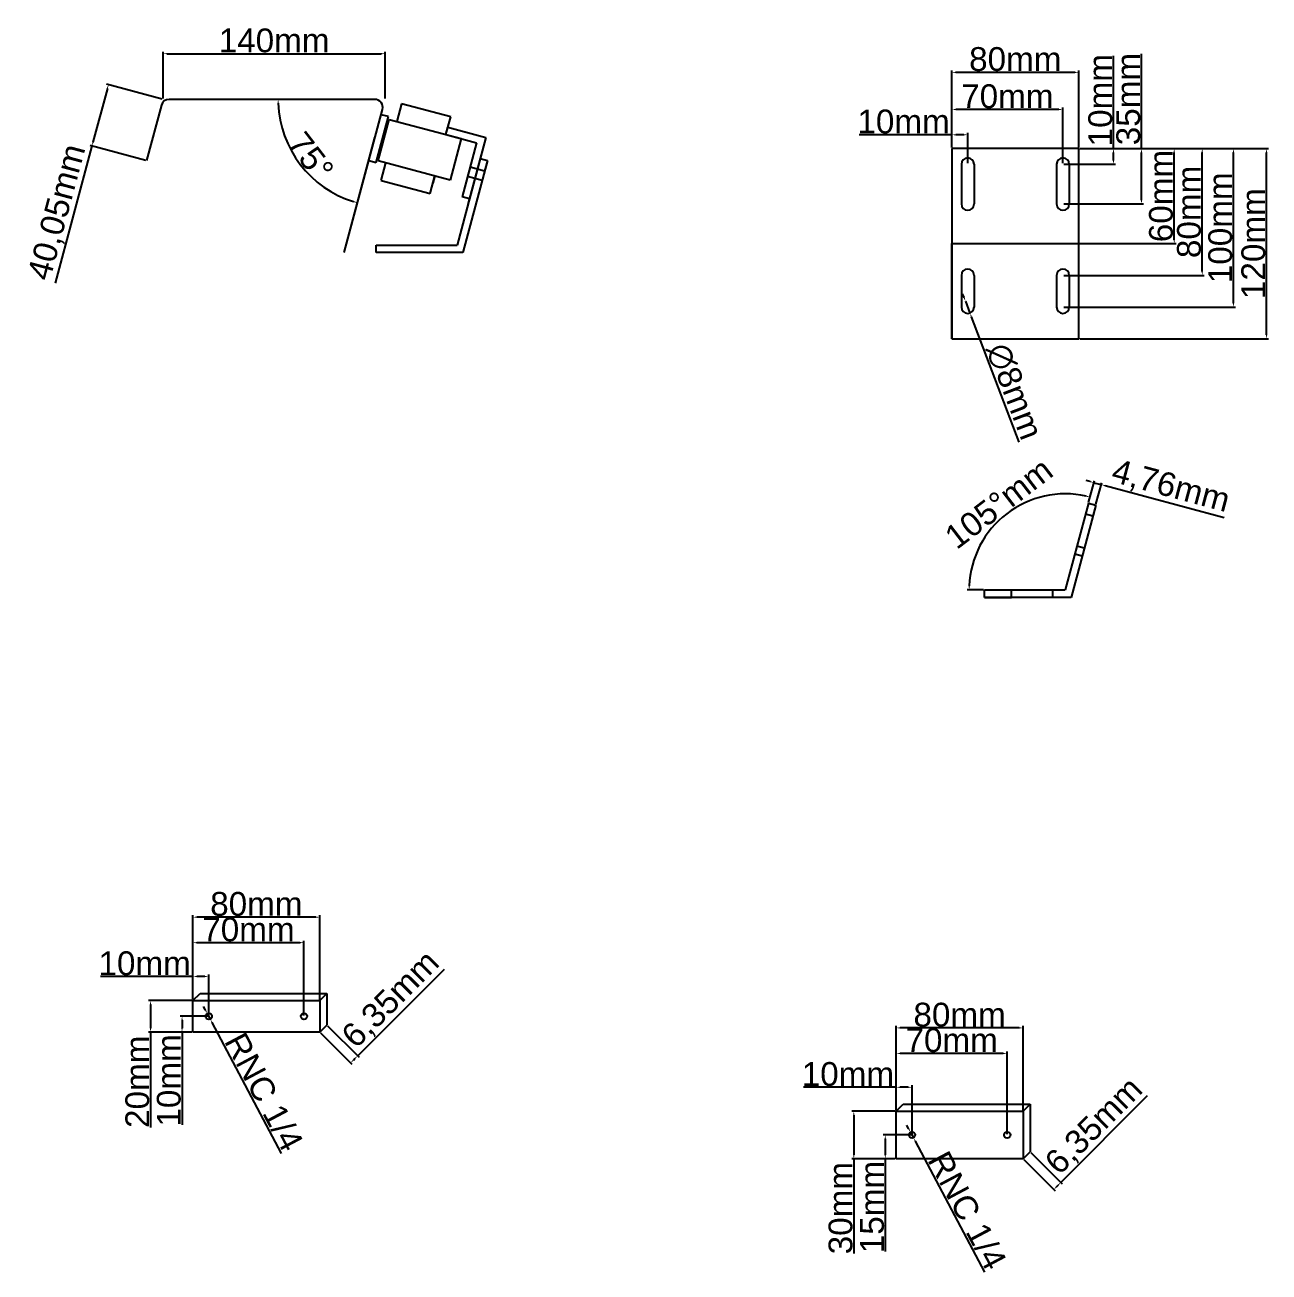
# Model space of a CAD drawing. Header units: centimetres. Extents: x -4347 to 16897, y 49426 to 109107.
# Drawn here: x 11328 to 12112, y 57275 to 58062 of the extents above; entities that cross this region are included whole.
import ezdxf

# ---------------------------------------------------------------- set-up
doc = ezdxf.new("R2010")
doc.units = ezdxf.units.CM
doc.header["$LTSCALE"] = 0.5
doc.styles.get("Standard").update_dxf_attribs({"font": 'arial.ttf'})
doc.dimstyles.new('ISO-25', dxfattribs={"dimtxt": 15, "dimasz": 2.5, "dimexe": 1.25, "dimexo": 0.625, "dimtad": 1, "dimtxsty": 'Standard', "dimcen": 2.5, "dimclrd": 1, "dimclre": 1, "dimadec": 0, "dimazin": 0, "dimtfac": 1, "dimtmove": 0, "dimatfit": 3, "dimfxl": 1, "dimarcsym": 0})

# ---------------------------------------------------------------- blocks, each defined once
blk = doc.blocks.new('*D333')
at = {"color": 1, "lineweight": -2, "transparency": 16777216}
for p, q in [((11433.13, 57446.64), (11405.8, 57446.64)), ((11407.05, 57444.14), (11407.05, 57429.14)), ((11433.13, 57426.64), (11405.8, 57426.64)), ((11407.05, 57426.64), (11407.05, 57366.63))]:
    blk.add_line(p, q, dxfattribs=at)
at = {"color": 1, "transparency": 16777216}
for points in [[(11406.63, 57444.14), (11407.47, 57444.14), (11407.05, 57446.64)], [(11406.63, 57429.14), (11407.47, 57429.14), (11407.05, 57426.64)]]:
    blk.add_solid(points, dxfattribs=at)
at = {"layer": 'Defpoints', "color": 0, "transparency": 16777216}
for p in [(11433.76, 57446.64), (11407.05, 57426.64), (11433.76, 57426.64)]:
    blk.add_point(p, dxfattribs=at)
at = {"color": 0, "transparency": 16777216, "insert": (11398.77, 57395.39), "char_height": 15, "attachment_point": 5, "rotation": 90}
blk.add_mtext('20mm', dxfattribs=at)
blk = doc.blocks.new('*D334')
at = {"color": 1, "lineweight": -2, "transparency": 16777216}
for p, q in [((11537.62, 57411.76), (11592.28, 57466.43)), ((11518.69, 57430.69), (11538.5, 57410.88)), ((11514.2, 57426.2), (11534.01, 57406.39)), ((11534.89, 57409.04), (11535.85, 57409.99))]:
    blk.add_line(p, q, dxfattribs=at)
at = {"color": 1, "transparency": 16777216}
for points in [[(11534.6, 57409.33), (11535.19, 57408.75), (11533.13, 57407.27)], [(11535.55, 57410.29), (11536.14, 57409.7), (11537.62, 57411.76)]]:
    blk.add_solid(points, dxfattribs=at)
at = {"layer": 'Defpoints', "color": 0, "transparency": 16777216}
for p in [(11518.25, 57431.13), (11513.76, 57426.64), (11537.62, 57411.76)]:
    blk.add_point(p, dxfattribs=at)
at = {"color": 0, "transparency": 16777216, "insert": (11559.02, 57446.79), "char_height": 15, "attachment_point": 5, "rotation": 45}
blk.add_mtext('6,35mm', dxfattribs=at)
blk = doc.blocks.new('*D335')
at = {"color": 1, "lineweight": -2, "transparency": 16777216}
for p, q in [((11433.76, 57461.72), (11375.42, 57461.72)), ((11433.76, 57447.26), (11433.76, 57462.97)), ((11441.26, 57461.72), (11436.26, 57461.72)), ((11443.76, 57437.26), (11443.76, 57462.97))]:
    blk.add_line(p, q, dxfattribs=at)
at = {"color": 1, "transparency": 16777216}
for points in [[(11436.26, 57462.13), (11436.26, 57461.3), (11433.76, 57461.72)], [(11441.26, 57462.13), (11441.26, 57461.3), (11443.76, 57461.72)]]:
    blk.add_solid(points, dxfattribs=at)
at = {"layer": 'Defpoints', "color": 0, "transparency": 16777216}
for p in [(11433.76, 57461.72), (11433.76, 57446.64), (11443.76, 57436.64)]:
    blk.add_point(p, dxfattribs=at)
at = {"color": 0, "transparency": 16777216, "insert": (11403.34, 57470), "char_height": 15, "attachment_point": 5}
blk.add_mtext('10mm', dxfattribs=at)
blk = doc.blocks.new('*D336')
at = {"color": 1, "lineweight": -2, "transparency": 16777216}
for p, q in [((11433.76, 57447.26), (11433.76, 57484.31)), ((11501.26, 57483.06), (11436.26, 57483.06)), ((11503.76, 57437.26), (11503.76, 57484.31))]:
    blk.add_line(p, q, dxfattribs=at)
at = {"color": 1, "transparency": 16777216}
for points in [[(11436.26, 57483.48), (11436.26, 57482.64), (11433.76, 57483.06)], [(11501.26, 57483.48), (11501.26, 57482.64), (11503.76, 57483.06)]]:
    blk.add_solid(points, dxfattribs=at)
at = {"layer": 'Defpoints', "color": 0, "transparency": 16777216}
for p in [(11433.76, 57483.06), (11433.76, 57446.64), (11503.76, 57436.64)]:
    blk.add_point(p, dxfattribs=at)
at = {"color": 0, "transparency": 16777216, "insert": (11468.76, 57491.34), "char_height": 15, "attachment_point": 5}
blk.add_mtext('70mm', dxfattribs=at)
blk = doc.blocks.new('*D337')
at = {"color": 1, "lineweight": -2, "transparency": 16777216}
for p, q in [((11433.76, 57447.26), (11433.76, 57500.38)), ((11511.26, 57499.13), (11436.26, 57499.13)), ((11513.76, 57447.26), (11513.76, 57500.38))]:
    blk.add_line(p, q, dxfattribs=at)
at = {"color": 1, "transparency": 16777216}
for points in [[(11436.26, 57499.55), (11436.26, 57498.72), (11433.76, 57499.13)], [(11511.26, 57499.55), (11511.26, 57498.72), (11513.76, 57499.13)]]:
    blk.add_solid(points, dxfattribs=at)
at = {"layer": 'Defpoints', "color": 0, "transparency": 16777216}
for p in [(11433.76, 57499.13), (11433.76, 57446.64), (11513.76, 57446.64)]:
    blk.add_point(p, dxfattribs=at)
at = {"color": 0, "transparency": 16777216, "insert": (11473.76, 57507.42), "char_height": 15, "attachment_point": 5}
blk.add_mtext('80mm', dxfattribs=at)
blk = doc.blocks.new('*D338')
at = {"color": 1, "lineweight": -2, "transparency": 16777216}
for p, q in [((11443.13, 57436.64), (11425.65, 57436.64)), ((11426.9, 57434.14), (11426.9, 57429.14)), ((11433.13, 57426.64), (11425.65, 57426.64)), ((11426.9, 57426.64), (11426.9, 57368.3))]:
    blk.add_line(p, q, dxfattribs=at)
at = {"color": 1, "transparency": 16777216}
for points in [[(11426.48, 57434.14), (11427.32, 57434.14), (11426.9, 57436.64)], [(11426.48, 57429.14), (11427.32, 57429.14), (11426.9, 57426.64)]]:
    blk.add_solid(points, dxfattribs=at)
at = {"layer": 'Defpoints', "color": 0, "transparency": 16777216}
for p in [(11443.76, 57436.64), (11426.9, 57426.64), (11433.76, 57426.64)]:
    blk.add_point(p, dxfattribs=at)
at = {"color": 0, "transparency": 16777216, "insert": (11418.62, 57396.22), "char_height": 15, "attachment_point": 5, "rotation": 90}
blk.add_mtext('10mm', dxfattribs=at)
blk = doc.blocks.new('*D339')
at = {"color": 1, "lineweight": -2, "transparency": 16777216}
for p, q in [((11441.65, 57440.61), (11440.48, 57442.82)), ((11442.82, 57438.41), (11444.7, 57434.87)), ((11489.63, 57350.24), (11445.87, 57432.66))]:
    blk.add_line(p, q, dxfattribs=at)
at = {"color": 1, "transparency": 16777216}
for points in [[(11442.02, 57440.81), (11441.28, 57440.42), (11442.82, 57438.41)], [(11446.24, 57432.86), (11445.5, 57432.47), (11444.7, 57434.87)]]:
    blk.add_solid(points, dxfattribs=at)
at = {"layer": 'Defpoints', "color": 0, "transparency": 16777216}
for p in [(11442.82, 57438.41), (11444.7, 57434.87)]:
    blk.add_point(p, dxfattribs=at)
at = {"color": 0, "transparency": 16777216, "insert": (11478.52, 57389.03), "char_height": 15, "attachment_point": 5, "rotation": 297.96212}
blk.add_mtext('RNC 1/4', dxfattribs=at)
blk = doc.blocks.new('*D308')
at = {"color": 1, "lineweight": -2, "transparency": 16777216}
for p, q in [((11414.95, 58015.3), (11414.95, 58044.71)), ((11417.45, 58043.46), (11552.45, 58043.46)), ((11554.95, 58015.3), (11554.95, 58044.71))]:
    blk.add_line(p, q, dxfattribs=at)
at = {"color": 1, "transparency": 16777216}
for points in [[(11417.45, 58043.87), (11417.45, 58043.04), (11414.95, 58043.46)], [(11552.45, 58043.87), (11552.45, 58043.04), (11554.95, 58043.46)]]:
    blk.add_solid(points, dxfattribs=at)
at = {"layer": 'Defpoints', "color": 0, "transparency": 16777216}
for p in [(11554.95, 58043.46), (11414.95, 58014.68), (11554.95, 58014.68)]:
    blk.add_point(p, dxfattribs=at)
at = {"color": 0, "transparency": 16777216, "insert": (11484.95, 58051.74), "char_height": 15, "attachment_point": 5}
blk.add_mtext('140mm', dxfattribs=at)
blk = doc.blocks.new('*D340')
at = {"color": 1, "lineweight": -2, "transparency": 16777216}
for p, q in [((11379.83, 58021.55), (11370.76, 57987.69)), ((11414.35, 58014.88), (11379.27, 58024.28)), ((11370.11, 57985.28), (11346.95, 57898.84)), ((11403.99, 57976.2), (11368.9, 57985.6))]:
    blk.add_line(p, q, dxfattribs=at)
at = {"color": 1, "transparency": 16777216}
for points in [[(11379.43, 58021.65), (11380.23, 58021.44), (11380.48, 58023.96)], [(11370.36, 57987.8), (11371.16, 57987.59), (11370.11, 57985.28)]]:
    blk.add_solid(points, dxfattribs=at)
at = {"layer": 'Defpoints', "color": 0, "transparency": 16777216}
for p in [(11414.96, 58014.72), (11370.11, 57985.28), (11404.59, 57976.04)]:
    blk.add_point(p, dxfattribs=at)
at = {"color": 0, "transparency": 16777216, "insert": (11348.9, 57943.35), "char_height": 15, "attachment_point": 5, "rotation": 75}
blk.add_mtext('40,05mm', dxfattribs=at)
blk = doc.blocks.new('*D341')
at = {"color": 1, "lineweight": -2, "transparency": 16777216}
blk.add_arc((11554.95, 58014.68), 67.47, 182.12301, 252.87699, dxfattribs=at)
at = {"color": 1, "transparency": 16777216}
for points in [[(11487.1, 58012.17), (11487.93, 58012.19), (11487.47, 58014.68)], [(11535.2, 57950.59), (11534.96, 57949.79), (11537.48, 57949.5)]]:
    blk.add_solid(points, dxfattribs=at)
at = {"layer": 'Defpoints', "color": 0, "transparency": 16777216}
for p in [(11418.78, 58014.68), (11548.43, 58014.68), (11553.26, 58008.38), (11493.79, 57986.16), (11529.06, 57918.08)]:
    blk.add_point(p, dxfattribs=at)
at = {"color": 0, "transparency": 16777216, "insert": (11507.96, 57978.63), "char_height": 15, "attachment_point": 5, "rotation": 307.5}
blk.add_mtext('75°', dxfattribs=at)
blk = doc.blocks.new('*D314')
at = {"color": 1, "lineweight": -2, "transparency": 16777216}
for p, q in [((11912.17, 57992.34), (11853.84, 57992.34)), ((11912.17, 57984.35), (11912.17, 57993.59)), ((11919.67, 57992.34), (11914.67, 57992.34)), ((11922.17, 57974.35), (11922.17, 57993.59))]:
    blk.add_line(p, q, dxfattribs=at)
at = {"color": 1, "transparency": 16777216}
for points in [[(11914.67, 57992.75), (11914.67, 57991.92), (11912.17, 57992.34)], [(11919.67, 57992.75), (11919.67, 57991.92), (11922.17, 57992.34)]]:
    blk.add_solid(points, dxfattribs=at)
at = {"layer": 'Defpoints', "color": 0, "transparency": 16777216}
for p in [(11912.17, 57992.34), (11912.17, 57983.72), (11922.17, 57973.72)]:
    blk.add_point(p, dxfattribs=at)
at = {"color": 0, "transparency": 16777216, "insert": (11881.75, 58000.62), "char_height": 15, "attachment_point": 5}
blk.add_mtext('10mm', dxfattribs=at)
blk = doc.blocks.new('*D315')
at = {"color": 1, "lineweight": -2, "transparency": 16777216}
for p, q in [((11912.17, 57984.35), (11912.17, 58009.5)), ((11979.67, 58008.25), (11914.67, 58008.25)), ((11982.17, 57974.35), (11982.17, 58009.5))]:
    blk.add_line(p, q, dxfattribs=at)
at = {"color": 1, "transparency": 16777216}
for points in [[(11914.67, 58008.67), (11914.67, 58007.84), (11912.17, 58008.25)], [(11979.67, 58008.67), (11979.67, 58007.84), (11982.17, 58008.25)]]:
    blk.add_solid(points, dxfattribs=at)
at = {"layer": 'Defpoints', "color": 0, "transparency": 16777216}
for p in [(11912.17, 58008.25), (11912.17, 57983.72), (11982.17, 57973.72)]:
    blk.add_point(p, dxfattribs=at)
at = {"color": 0, "transparency": 16777216, "insert": (11947.17, 58016.54), "char_height": 15, "attachment_point": 5}
blk.add_mtext('70mm', dxfattribs=at)
blk = doc.blocks.new('*D316')
at = {"color": 1, "lineweight": -2, "transparency": 16777216}
for p, q in [((11912.17, 57984.35), (11912.17, 58032.94)), ((11989.67, 58031.69), (11914.67, 58031.69)), ((11992.17, 57984.35), (11992.17, 58032.94))]:
    blk.add_line(p, q, dxfattribs=at)
at = {"color": 1, "transparency": 16777216}
for points in [[(11914.67, 58032.11), (11914.67, 58031.28), (11912.17, 58031.69)], [(11989.67, 58032.11), (11989.67, 58031.28), (11992.17, 58031.69)]]:
    blk.add_solid(points, dxfattribs=at)
at = {"layer": 'Defpoints', "color": 0, "transparency": 16777216}
for p in [(11912.17, 58031.69), (11912.17, 57983.72), (11992.17, 57983.72)]:
    blk.add_point(p, dxfattribs=at)
at = {"color": 0, "transparency": 16777216, "insert": (11952.17, 58039.98), "char_height": 15, "attachment_point": 5}
blk.add_mtext('80mm', dxfattribs=at)
blk = doc.blocks.new('*D317')
at = {"color": 1, "lineweight": -2, "transparency": 16777216}
for p, q in [((12014.08, 57983.72), (12014.08, 58042.06)), ((11992.8, 57983.72), (12015.33, 57983.72)), ((12014.08, 57976.22), (12014.08, 57981.22)), ((11982.8, 57973.72), (12015.33, 57973.72))]:
    blk.add_line(p, q, dxfattribs=at)
at = {"color": 1, "transparency": 16777216}
for points in [[(12013.67, 57981.22), (12014.5, 57981.22), (12014.08, 57983.72)], [(12013.67, 57976.22), (12014.5, 57976.22), (12014.08, 57973.72)]]:
    blk.add_solid(points, dxfattribs=at)
at = {"layer": 'Defpoints', "color": 0, "transparency": 16777216}
for p in [(11992.17, 57983.72), (12014.08, 57983.72), (11982.17, 57973.72)]:
    blk.add_point(p, dxfattribs=at)
at = {"color": 0, "transparency": 16777216, "insert": (12005.8, 58014.14), "char_height": 15, "attachment_point": 5, "rotation": 90}
blk.add_mtext('10mm', dxfattribs=at)
blk = doc.blocks.new('*D318')
at = {"color": 1, "lineweight": -2, "transparency": 16777216}
for p, q in [((12031.74, 57983.72), (12031.74, 58043.46)), ((11992.8, 57983.72), (12032.99, 57983.72)), ((12031.74, 57951.22), (12031.74, 57981.22)), ((11982.8, 57948.72), (12032.99, 57948.72))]:
    blk.add_line(p, q, dxfattribs=at)
at = {"color": 1, "transparency": 16777216}
for points in [[(12031.33, 57981.22), (12032.16, 57981.22), (12031.74, 57983.72)], [(12031.33, 57951.22), (12032.16, 57951.22), (12031.74, 57948.72)]]:
    blk.add_solid(points, dxfattribs=at)
at = {"layer": 'Defpoints', "color": 0, "transparency": 16777216}
for p in [(11992.17, 57983.72), (12031.74, 57983.72), (11982.17, 57948.72)]:
    blk.add_point(p, dxfattribs=at)
at = {"color": 0, "transparency": 16777216, "insert": (12023.46, 58014.84), "char_height": 15, "attachment_point": 5, "rotation": 90}
blk.add_mtext('35mm', dxfattribs=at)
blk = doc.blocks.new('*D319')
at = {"color": 1, "lineweight": -2, "transparency": 16777216}
for p, q in [((11992.8, 57983.72), (12053.61, 57983.72)), ((12052.36, 57926.22), (12052.36, 57981.22)), ((11992.8, 57923.72), (12053.61, 57923.72))]:
    blk.add_line(p, q, dxfattribs=at)
at = {"color": 1, "transparency": 16777216}
for points in [[(12051.94, 57981.22), (12052.77, 57981.22), (12052.36, 57983.72)], [(12051.94, 57926.22), (12052.77, 57926.22), (12052.36, 57923.72)]]:
    blk.add_solid(points, dxfattribs=at)
at = {"layer": 'Defpoints', "color": 0, "transparency": 16777216}
for p in [(11992.17, 57983.72), (12052.36, 57983.72), (11992.17, 57923.72)]:
    blk.add_point(p, dxfattribs=at)
at = {"color": 0, "transparency": 16777216, "insert": (12044.07, 57953.72), "char_height": 15, "attachment_point": 5, "rotation": 90}
blk.add_mtext('60mm', dxfattribs=at)
blk = doc.blocks.new('*D320')
at = {"color": 1, "lineweight": -2, "transparency": 16777216}
for p, q in [((11992.8, 57983.72), (12071.26, 57983.72)), ((12070.01, 57906.22), (12070.01, 57981.22)), ((11982.8, 57903.72), (12071.26, 57903.72))]:
    blk.add_line(p, q, dxfattribs=at)
at = {"color": 1, "transparency": 16777216}
for points in [[(12069.59, 57981.22), (12070.43, 57981.22), (12070.01, 57983.72)], [(12069.59, 57906.22), (12070.43, 57906.22), (12070.01, 57903.72)]]:
    blk.add_solid(points, dxfattribs=at)
at = {"layer": 'Defpoints', "color": 0, "transparency": 16777216}
for p in [(11992.17, 57983.72), (12070.01, 57983.72), (11982.17, 57903.72)]:
    blk.add_point(p, dxfattribs=at)
at = {"color": 0, "transparency": 16777216, "insert": (12061.73, 57943.72), "char_height": 15, "attachment_point": 5, "rotation": 90}
blk.add_mtext('80mm', dxfattribs=at)
blk = doc.blocks.new('*D321')
at = {"color": 1, "lineweight": -2, "transparency": 16777216}
for p, q in [((11992.8, 57983.72), (12090.94, 57983.72)), ((12089.69, 57886.22), (12089.69, 57981.22)), ((11982.8, 57883.72), (12090.94, 57883.72))]:
    blk.add_line(p, q, dxfattribs=at)
at = {"color": 1, "transparency": 16777216}
for points in [[(12089.27, 57981.22), (12090.11, 57981.22), (12089.69, 57983.72)], [(12089.27, 57886.22), (12090.11, 57886.22), (12089.69, 57883.72)]]:
    blk.add_solid(points, dxfattribs=at)
at = {"layer": 'Defpoints', "color": 0, "transparency": 16777216}
for p in [(11992.17, 57983.72), (12089.69, 57983.72), (11982.17, 57883.72)]:
    blk.add_point(p, dxfattribs=at)
at = {"color": 0, "transparency": 16777216, "insert": (12081.41, 57933.72), "char_height": 15, "attachment_point": 5, "rotation": 90}
blk.add_mtext('100mm', dxfattribs=at)
blk = doc.blocks.new('*D322')
at = {"color": 1, "lineweight": -2, "transparency": 16777216}
for p, q in [((11992.8, 57983.72), (12111.84, 57983.72)), ((12110.59, 57866.22), (12110.59, 57981.22)), ((11992.8, 57863.72), (12111.84, 57863.72))]:
    blk.add_line(p, q, dxfattribs=at)
at = {"color": 1, "transparency": 16777216}
for points in [[(12110.17, 57981.22), (12111, 57981.22), (12110.59, 57983.72)], [(12110.17, 57866.22), (12111, 57866.22), (12110.59, 57863.72)]]:
    blk.add_solid(points, dxfattribs=at)
at = {"layer": 'Defpoints', "color": 0, "transparency": 16777216}
for p in [(11992.17, 57983.72), (12110.59, 57983.72), (11992.17, 57863.72)]:
    blk.add_point(p, dxfattribs=at)
at = {"color": 0, "transparency": 16777216, "insert": (12102.3, 57923.72), "char_height": 15, "attachment_point": 5, "rotation": 90}
blk.add_mtext('120mm', dxfattribs=at)
blk = doc.blocks.new('*D323')
at = {"color": 1, "lineweight": -2, "transparency": 16777216}
for p, q in [((11919.86, 57889.8), (11918.98, 57892.13)), ((11920.75, 57887.46), (11923.59, 57879.98)), ((11954.54, 57798.57), (11924.48, 57877.64))]:
    blk.add_line(p, q, dxfattribs=at)
at = {"color": 1, "transparency": 16777216}
for points in [[(11920.25, 57889.94), (11919.47, 57889.65), (11920.75, 57887.46)], [(11924.87, 57877.79), (11924.09, 57877.5), (11923.59, 57879.98)]]:
    blk.add_solid(points, dxfattribs=at)
at = {"layer": 'Defpoints', "color": 0, "transparency": 16777216}
for p in [(11920.75, 57887.46), (11923.59, 57879.98)]:
    blk.add_point(p, dxfattribs=at)
at = {"color": 0, "transparency": 16777216, "insert": (11951.68, 57830.6), "char_height": 15, "attachment_point": 5, "rotation": 290.81197}
blk.add_mtext('∅8mm', dxfattribs=at)
blk = doc.blocks.new('*D324')
at = {"color": 1, "lineweight": -2, "transparency": 16777216}
for p, q in [((11998.42, 57760.63), (11999.63, 57765.16)), ((11932.09, 57705.47), (11921.85, 57705.47))]:
    blk.add_line(p, q, dxfattribs=at)
blk.add_arc((11983.64, 57705.47), 60.54, 77.36626, 177.63374, dxfattribs=at)
at = {"color": 1, "transparency": 16777216}
for points in [[(11996.98, 57764.95), (11996.78, 57764.14), (11999.31, 57763.95)], [(11923.57, 57707.96), (11922.74, 57707.98), (11923.1, 57705.47)]]:
    blk.add_solid(points, dxfattribs=at)
at = {"layer": 'Defpoints', "color": 0, "transparency": 16777216}
for p in [(11962.94, 57762.36), (11998.26, 57760.02), (11932.72, 57705.47), (11983.64, 57705.47), (11983.64, 57705.47)]:
    blk.add_point(p, dxfattribs=at)
at = {"color": 0, "transparency": 16777216, "insert": (11941.75, 57760.07), "char_height": 15, "attachment_point": 5, "rotation": 37.5}
blk.add_mtext('105°mm', dxfattribs=at)
blk = doc.blocks.new('*D325')
at = {"color": 1, "lineweight": -2, "transparency": 16777216}
for p, q in [((11876.45, 57376.84), (11849.12, 57376.84)), ((11850.37, 57374.34), (11850.37, 57349.34)), ((11876.45, 57346.84), (11849.12, 57346.84)), ((11850.37, 57346.84), (11850.37, 57287.1))]:
    blk.add_line(p, q, dxfattribs=at)
at = {"color": 1, "transparency": 16777216}
for points in [[(11849.95, 57374.34), (11850.78, 57374.34), (11850.37, 57376.84)], [(11849.95, 57349.34), (11850.78, 57349.34), (11850.37, 57346.84)]]:
    blk.add_solid(points, dxfattribs=at)
at = {"layer": 'Defpoints', "color": 0, "transparency": 16777216}
for p in [(11877.07, 57376.84), (11850.37, 57346.84), (11877.07, 57346.84)]:
    blk.add_point(p, dxfattribs=at)
at = {"color": 0, "transparency": 16777216, "insert": (11842.08, 57315.72), "char_height": 15, "attachment_point": 5, "rotation": 90}
blk.add_mtext('30mm', dxfattribs=at)
blk = doc.blocks.new('*D326')
at = {"color": 1, "lineweight": -2, "transparency": 16777216}
for p, q in [((11980.93, 57331.96), (12035.6, 57386.63)), ((11962.01, 57350.89), (11981.82, 57331.08)), ((11957.52, 57346.4), (11977.33, 57326.59)), ((11978.21, 57329.24), (11979.16, 57330.19))]:
    blk.add_line(p, q, dxfattribs=at)
at = {"color": 1, "transparency": 16777216}
for points in [[(11977.91, 57329.53), (11978.5, 57328.94), (11976.44, 57327.47)], [(11978.87, 57330.49), (11979.46, 57329.9), (11980.93, 57331.96)]]:
    blk.add_solid(points, dxfattribs=at)
at = {"layer": 'Defpoints', "color": 0, "transparency": 16777216}
for p in [(11961.56, 57351.33), (11957.07, 57346.84), (11980.93, 57331.96)]:
    blk.add_point(p, dxfattribs=at)
at = {"color": 0, "transparency": 16777216, "insert": (12002.33, 57366.99), "char_height": 15, "attachment_point": 5, "rotation": 45}
blk.add_mtext('6,35mm', dxfattribs=at)
blk = doc.blocks.new('*D327')
at = {"color": 1, "lineweight": -2, "transparency": 16777216}
for p, q in [((11877.07, 57391.92), (11818.74, 57391.92)), ((11877.07, 57377.46), (11877.07, 57393.17)), ((11884.57, 57391.92), (11879.57, 57391.92)), ((11887.07, 57362.46), (11887.07, 57393.17))]:
    blk.add_line(p, q, dxfattribs=at)
at = {"color": 1, "transparency": 16777216}
for points in [[(11879.57, 57392.33), (11879.57, 57391.5), (11877.07, 57391.92)], [(11884.57, 57392.33), (11884.57, 57391.5), (11887.07, 57391.92)]]:
    blk.add_solid(points, dxfattribs=at)
at = {"layer": 'Defpoints', "color": 0, "transparency": 16777216}
for p in [(11877.07, 57391.92), (11877.07, 57376.84), (11887.07, 57361.84)]:
    blk.add_point(p, dxfattribs=at)
at = {"color": 0, "transparency": 16777216, "insert": (11846.66, 57400.2), "char_height": 15, "attachment_point": 5}
blk.add_mtext('10mm', dxfattribs=at)
blk = doc.blocks.new('*D328')
at = {"color": 1, "lineweight": -2, "transparency": 16777216}
for p, q in [((11877.07, 57377.46), (11877.07, 57414.51)), ((11944.57, 57413.26), (11879.57, 57413.26)), ((11947.07, 57362.46), (11947.07, 57414.51))]:
    blk.add_line(p, q, dxfattribs=at)
at = {"color": 1, "transparency": 16777216}
for points in [[(11879.57, 57413.68), (11879.57, 57412.84), (11877.07, 57413.26)], [(11944.57, 57413.68), (11944.57, 57412.84), (11947.07, 57413.26)]]:
    blk.add_solid(points, dxfattribs=at)
at = {"layer": 'Defpoints', "color": 0, "transparency": 16777216}
for p in [(11877.07, 57413.26), (11877.07, 57376.84), (11947.07, 57361.84)]:
    blk.add_point(p, dxfattribs=at)
at = {"color": 0, "transparency": 16777216, "insert": (11912.07, 57421.54), "char_height": 15, "attachment_point": 5}
blk.add_mtext('70mm', dxfattribs=at)
blk = doc.blocks.new('*D329')
at = {"color": 1, "lineweight": -2, "transparency": 16777216}
for p, q in [((11877.07, 57377.46), (11877.07, 57430.58)), ((11954.57, 57429.33), (11879.57, 57429.33)), ((11957.07, 57377.46), (11957.07, 57430.58))]:
    blk.add_line(p, q, dxfattribs=at)
at = {"color": 1, "transparency": 16777216}
for points in [[(11879.57, 57429.75), (11879.57, 57428.91), (11877.07, 57429.33)], [(11954.57, 57429.75), (11954.57, 57428.91), (11957.07, 57429.33)]]:
    blk.add_solid(points, dxfattribs=at)
at = {"layer": 'Defpoints', "color": 0, "transparency": 16777216}
for p in [(11877.07, 57429.33), (11877.07, 57376.84), (11957.07, 57376.84)]:
    blk.add_point(p, dxfattribs=at)
at = {"color": 0, "transparency": 16777216, "insert": (11917.07, 57437.61), "char_height": 15, "attachment_point": 5}
blk.add_mtext('80mm', dxfattribs=at)
blk = doc.blocks.new('*D330')
at = {"color": 1, "lineweight": -2, "transparency": 16777216}
for p, q in [((11886.45, 57361.84), (11868.97, 57361.84)), ((11870.22, 57359.34), (11870.22, 57349.34)), ((11876.45, 57346.84), (11868.97, 57346.84)), ((11870.22, 57346.84), (11870.22, 57288.5))]:
    blk.add_line(p, q, dxfattribs=at)
at = {"color": 1, "transparency": 16777216}
for points in [[(11869.8, 57359.34), (11870.63, 57359.34), (11870.22, 57361.84)], [(11869.8, 57349.34), (11870.63, 57349.34), (11870.22, 57346.84)]]:
    blk.add_solid(points, dxfattribs=at)
at = {"layer": 'Defpoints', "color": 0, "transparency": 16777216}
for p in [(11887.07, 57361.84), (11870.22, 57346.84), (11877.07, 57346.84)]:
    blk.add_point(p, dxfattribs=at)
at = {"color": 0, "transparency": 16777216, "insert": (11861.93, 57316.42), "char_height": 15, "attachment_point": 5, "rotation": 90}
blk.add_mtext('15mm', dxfattribs=at)
blk = doc.blocks.new('*D331')
at = {"color": 1, "lineweight": -2, "transparency": 16777216}
for p, q in [((11884.96, 57365.81), (11883.79, 57368.02)), ((11886.14, 57363.6), (11888.01, 57360.07)), ((11932.94, 57275.44), (11889.18, 57357.86))]:
    blk.add_line(p, q, dxfattribs=at)
at = {"color": 1, "transparency": 16777216}
for points in [[(11885.33, 57366.01), (11884.6, 57365.62), (11886.14, 57363.6)], [(11889.55, 57358.06), (11888.82, 57357.67), (11888.01, 57360.07)]]:
    blk.add_solid(points, dxfattribs=at)
at = {"layer": 'Defpoints', "color": 0, "transparency": 16777216}
for p in [(11886.14, 57363.6), (11888.01, 57360.07)]:
    blk.add_point(p, dxfattribs=at)
at = {"color": 0, "transparency": 16777216, "insert": (11921.84, 57314.23), "char_height": 15, "attachment_point": 5, "rotation": 297.96212}
blk.add_mtext('RNC 1/4', dxfattribs=at)
blk = doc.blocks.new('*D332')
at = {"color": 1, "lineweight": -2, "transparency": 16777216}
for p, q in [((11999.33, 57773.69), (11996.92, 57774.33)), ((11998.42, 57760.63), (12002.07, 57774.25)), ((12001.75, 57773.04), (12006.34, 57771.81)), ((12003.02, 57759.4), (12006.67, 57773.02)), ((12008.76, 57771.16), (12083.94, 57751.02))]:
    blk.add_line(p, q, dxfattribs=at)
at = {"color": 1, "transparency": 16777216}
for points in [[(11999.44, 57774.09), (11999.22, 57773.28), (12001.75, 57773.04)], [(12008.87, 57771.56), (12008.65, 57770.76), (12006.34, 57771.81)]]:
    blk.add_solid(points, dxfattribs=at)
at = {"layer": 'Defpoints', "color": 0, "transparency": 16777216}
for p in [(12006.34, 57771.81), (11998.26, 57760.02), (12002.86, 57758.79)]:
    blk.add_point(p, dxfattribs=at)
at = {"color": 0, "transparency": 16777216, "insert": (12050.05, 57770.08), "char_height": 15, "attachment_point": 5, "rotation": 345}
blk.add_mtext('4,76mm', dxfattribs=at)

msp = doc.modelspace()

# ---------------------------------------------------------------- linework, layer by layer
for p, q in [((11413.953, 58010.971), (11404.593, 57976.04)), ((11548.43, 58014.677), (11418.782, 58014.677)), ((11565.339, 58011.892), (11562.363, 58000.784)), ((11596.249, 58003.61), (11565.339, 58011.892)), ((11529.064, 57918.084), (11553.259, 58008.383)), ((11549.191, 57974.808), (11556.955, 58003.786)), ((11550.545, 57975.998), (11557.533, 58002.078)), ((11556.955, 58003.786), (11552.358, 58005.018)), ((11557.533, 58002.078), (11602.932, 57989.914)), ((11593.272, 57992.502), (11596.249, 58003.61)), ((11593.272, 57992.502), (11594.502, 57997.09)), ((11594.502, 57997.09), (11613.82, 57991.913)), ((11594.502, 57997.09), (11618.418, 57990.682)), ((11529.064, 57918.084), (11548.475, 57990.529)), ((11593.272, 57992.502), (11612.591, 57987.325)), ((11593.272, 57992.502), (11612.591, 57987.325)), ((11602.932, 57989.914), (11595.943, 57963.834)), ((11612.591, 57987.325), (11603.467, 57953.276)), ((11618.418, 57990.682), (11607.094, 57948.418)), ((11618.418, 57990.682), (11608.065, 57952.044)), ((11912.174, 57983.72), (11912.174, 57863.72)), ((11992.174, 57983.72), (11912.174, 57983.72)), ((11992.174, 57863.72), (11992.174, 57983.72)), ((11529.064, 57918.084), (11544.593, 57976.04)), ((11544.593, 57976.04), (11549.191, 57974.808)), ((11595.943, 57963.834), (11550.545, 57975.998)), ((11552.398, 57963.596), (11555.375, 57974.704)), ((11614.858, 57977.396), (11600.241, 57922.844)), ((11619.456, 57976.164), (11603.894, 57918.084)), ((11608.449, 57971.867), (11606.896, 57966.071)), ((11617.644, 57969.403), (11608.449, 57971.867)), ((11614.858, 57977.396), (11619.456, 57976.164)), ((11619.456, 57976.164), (11617.644, 57969.403)), ((11918.174, 57973.72), (11918.174, 57948.72)), ((11926.174, 57973.72), (11926.174, 57948.72)), ((11978.174, 57973.72), (11978.174, 57948.72)), ((11986.174, 57973.72), (11986.174, 57948.72)), ((11552.398, 57963.596), (11583.308, 57955.314)), ((11583.308, 57955.314), (11586.284, 57966.422)), ((11586.284, 57966.422), (11585.055, 57961.834)), ((11607.672, 57968.969), (11603.467, 57953.276)), ((11616.091, 57963.607), (11606.896, 57966.071)), ((11608.065, 57952.044), (11603.467, 57953.276)), ((11912.174, 57863.72), (11912.174, 57923.72)), ((11549.318, 57918.084), (11549.318, 57922.844)), ((11549.318, 57922.844), (11600.241, 57922.844)), ((11603.894, 57918.084), (11549.318, 57918.084)), ((11918.174, 57903.72), (11918.174, 57883.72)), ((11926.174, 57903.72), (11926.174, 57883.72)), ((11978.174, 57903.72), (11978.174, 57883.72)), ((11986.174, 57903.72), (11986.174, 57883.72)), ((11912.174, 57863.72), (11912.174, 57893.72)), ((11912.174, 57863.72), (11992.174, 57863.72)), ((11998.259, 57760.024), (11983.642, 57705.472)), ((12002.857, 57758.792), (11987.295, 57700.712)), ((11998.259, 57760.024), (12002.857, 57758.792)), ((12002.857, 57758.792), (12001.045, 57752.03)), ((12001.045, 57752.03), (11996.447, 57753.262)), ((11994.283, 57726.792), (11989.685, 57728.024)), ((11995.61, 57731.746), (11991.012, 57732.978)), ((11932.719, 57700.712), (11932.719, 57705.472)), ((11932.719, 57705.472), (11983.642, 57705.472)), ((11949.719, 57700.712), (11949.719, 57705.472)), ((11975.719, 57705.472), (11975.719, 57700.712)), ((11987.295, 57700.712), (11932.719, 57700.712)), ((11932.719, 57700.712), (11949.719, 57700.712)), ((11433.758, 57446.639), (11438.248, 57451.13)), ((11433.758, 57426.639), (11433.758, 57446.639)), ((11433.758, 57446.639), (11513.758, 57446.639)), ((11438.248, 57451.13), (11518.248, 57451.13)), ((11513.758, 57446.639), (11518.248, 57451.13)), ((11513.758, 57446.639), (11513.758, 57426.639)), ((11518.248, 57451.13), (11518.248, 57431.13)), ((11513.758, 57426.639), (11518.248, 57431.13)), ((11513.758, 57426.639), (11433.758, 57426.639)), ((11877.074, 57376.838), (11881.565, 57381.328)), ((11881.565, 57381.328), (11961.565, 57381.328)), ((11957.074, 57376.838), (11961.565, 57381.328)), ((11961.565, 57381.328), (11961.565, 57351.328)), ((11877.074, 57346.838), (11877.074, 57376.838)), ((11877.074, 57376.838), (11957.074, 57376.838)), ((11957.074, 57376.838), (11957.074, 57346.838)), ((11957.074, 57346.838), (11961.565, 57351.328)), ((11957.074, 57346.838), (11877.074, 57346.838))]:
    msp.add_line(p, q)
at = {"color": 30, "true_color": 0xf26722}
msp.add_line((11912.174, 57923.72), (11992.174, 57923.72), dxfattribs=at)
for centre in [(11443.758, 57436.639), (11503.758, 57436.639), (11887.074, 57361.838), (11947.074, 57361.838)]:
    msp.add_circle(centre, 2)
for centre, radius, start, end in [((11418.782, 58009.677), 5, 90, 165), ((11548.43, 58009.677), 5, 345, 90), ((11922.174, 57973.72), 4, 0, 180), ((11982.174, 57973.72), 4, 0, 180), ((11922.174, 57948.72), 4, 180, 0), ((11982.174, 57948.72), 4, 180, 0), ((11922.174, 57903.72), 4, 0, 180), ((11982.174, 57903.72), 4, 0, 180), ((11922.174, 57883.72), 4, 180, 0), ((11982.174, 57883.72), 4, 180, 0)]:
    msp.add_arc(centre, radius, start, end)

# ---------------------------------------------------------------- dimensions: what is measured, and where the dimension line sits
for p1, p2, distance, picture, middle in [((11414.946, 58014.677), (11554.946, 58014.677), 28.779, '*D308', (11484.946, 58051.74)), ((11414.958, 58014.722), (11404.593, 57976.04), -35.697, '*D340', (11348.898, 57943.349)), ((11998.259, 57760.024), (12002.857, 57758.792), 13.475, '*D332', (12050.05, 57770.076)), ((11513.758, 57426.639), (11518.248, 57431.13), -27.389, '*D334', (11559.015, 57446.795)), ((11957.074, 57346.838), (11961.565, 57351.328), -27.389, '*D326', (12002.332, 57366.994))]:
    dim = msp.add_aligned_dim(p1=p1, p2=p2, distance=distance, dimstyle='ISO-25', override={"dimpost": 'mm'})
    dim.commit()
    dim.dimension.update_dxf_attribs({"geometry": picture, "text_midpoint": middle})
for base, p1, p2, picture, middle in [((11912.174, 58031.694), (11992.174, 57983.72), (11912.174, 57983.72), '*D316', (11952.174, 58039.978)), ((11912.174, 58008.254), (11982.174, 57973.72), (11912.174, 57983.72), '*D315', (11947.174, 58016.538)), ((11912.174, 57992.338), (11922.174, 57973.72), (11912.174, 57983.72), '*D314', (11881.755, 58000.621)), ((11433.758, 57499.132), (11513.758, 57446.639), (11433.758, 57446.639), '*D337', (11473.758, 57507.416)), ((11433.758, 57483.061), (11503.758, 57436.639), (11433.758, 57446.639), '*D336', (11468.758, 57491.345)), ((11433.758, 57461.717), (11443.758, 57436.639), (11433.758, 57446.639), '*D335', (11403.34, 57470)), ((11877.074, 57429.331), (11957.074, 57376.838), (11877.074, 57376.838), '*D329', (11917.074, 57437.615)), ((11877.074, 57413.26), (11947.074, 57361.838), (11877.074, 57376.838), '*D328', (11912.074, 57421.544)), ((11877.074, 57391.915), (11887.074, 57361.838), (11877.074, 57376.838), '*D327', (11846.656, 57400.199))]:
    dim = msp.add_linear_dim(base=base, p1=p1, p2=p2, dimstyle='ISO-25', override={"dimpost": 'mm'})
    dim.commit()
    dim.dimension.update_dxf_attribs({"geometry": picture, "text_midpoint": middle})
for base, p1, p2, picture, middle in [((12031.745, 57983.72), (11982.174, 57948.72), (11992.174, 57983.72), '*D318', (12023.456, 58014.84)), ((12014.083, 57983.72), (11982.174, 57973.72), (11992.174, 57983.72), '*D317', (12005.8, 58014.139)), ((12070.01, 57983.72), (11982.174, 57903.72), (11992.174, 57983.72), '*D320', (12061.726, 57943.72)), ((12089.69, 57983.72), (11982.174, 57883.72), (11992.174, 57983.72), '*D321', (12081.406, 57933.72)), ((12052.356, 57983.72), (11992.174, 57923.72), (11992.174, 57983.72), '*D319', (12044.072, 57953.72)), ((12110.587, 57983.72), (11992.174, 57863.72), (11992.174, 57983.72), '*D322', (12102.304, 57923.72)), ((11407.051, 57426.639), (11433.758, 57446.639), (11433.758, 57426.639), '*D333', (11398.768, 57395.387)), ((11426.9, 57426.639), (11443.758, 57436.639), (11433.758, 57426.639), '*D338', (11418.616, 57396.221)), ((11850.368, 57346.838), (11877.074, 57376.838), (11877.074, 57346.838), '*D325', (11842.079, 57315.719)), ((11870.216, 57346.838), (11887.074, 57361.838), (11877.074, 57346.838), '*D330', (11861.932, 57316.42))]:
    dim = msp.add_linear_dim(base=base, p1=p1, p2=p2, angle=90, dimstyle='ISO-25', override={"dimpost": 'mm'})
    dim.commit()
    dim.dimension.update_dxf_attribs({"geometry": picture, "text_midpoint": middle})
dim = msp.add_angular_dim_2l(base=(11493.794, 57986.161), line1=((11529.064, 57918.084), (11553.259, 58008.383)), line2=((11548.43, 58014.677), (11418.782, 58014.677)), text='75°', dimstyle='ISO-25', override={"dimpost": 'mm'})
dim.commit()
dim.dimension.update_dxf_attribs({"geometry": '*D341', "text_midpoint": (11507.963, 57978.626)})
dim = msp.add_diameter_dim_2p(p1=(11920.752, 57887.459), p2=(11923.595, 57879.981), dimstyle='ISO-25', override={"dimpost": 'mm'})
dim.commit()
dim.dimension.update_dxf_attribs({"geometry": '*D323', "text_midpoint": (11943.54, 57827.507), "dimtype": 163})
dim = msp.add_angular_dim_2l(base=(11962.937, 57762.36), line1=((11932.719, 57705.472), (11983.642, 57705.472)), line2=((11998.259, 57760.024), (11983.642, 57705.472)), dimstyle='ISO-25', override={"dimpost": 'mm'})
dim.commit()
dim.dimension.update_dxf_attribs({"geometry": '*D324', "text_midpoint": (11941.746, 57760.072)})
for p1, p2, picture, middle in [((11442.82, 57438.406), (11444.696, 57434.873), '*D339', (11471.118, 57385.101)), ((11886.137, 57363.605), (11888.012, 57360.072), '*D331', (11914.434, 57310.3))]:
    dim = msp.add_diameter_dim_2p(p1=p1, p2=p2, text='RNC 1/4', dimstyle='ISO-25', override={"dimpost": 'mm'})
    dim.commit()
    dim.dimension.update_dxf_attribs({"geometry": picture, "text_midpoint": middle, "dimtype": 163})

doc.saveas('drawing.dxf')
